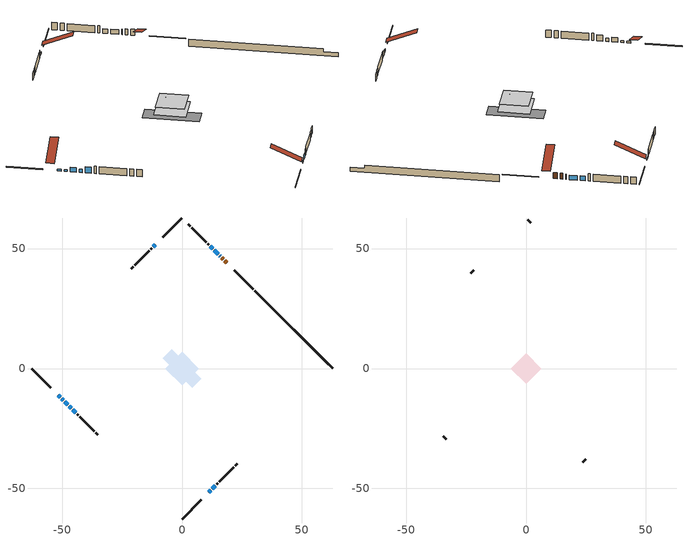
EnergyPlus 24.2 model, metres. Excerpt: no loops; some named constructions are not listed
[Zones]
conditioned space
 floor adiabatic (AdiabaticFloorConstruction): -6.95,0 0,6.95 6.95,0 0,-6.95 z0.76
 floor foundation (Slab1 construction): -8.08,4.29 -4.29,8.08 8.08,-4.29 4.29,-8.08 z-1.68
 wall outside (RimJoist1 construction): 0,-62.72 7.92,-54.79 / -62.72,0 -54.79,-7.92 / 0,62.72 -7.92,54.79 / 29.73,32.99 21.81,40.91 z0.76:1.06
 wall outside (AdiabaticWallConstruction 1): 18.67,44.04 17.85,44.87 / 17.19,45.52 16.58,46.13 z0.76:2.79
 wall outside (AdiabaticWallConstruction): 15.93,46.79 15.82,46.9 z0.76:2.59; -11.06,51.66 -12.03,50.68 / 11.06,-51.66 11.92,-50.79 / -51.66,-11.06 -50.79,-11.92 / -50.14,-12.58 -49.49,-13.23 z0.76:1.37; 15.16,47.55 13.44,49.28 / 12.78,49.93 11.7,51.01 / -48.83,-13.88 -47.54,-15.18 / 12.58,-50.14 13.87,-48.84 z0.76:2.28; -46.88,-15.83 -46.16,-16.55 z0.76:1.83; -45.51,-17.21 -44.21,-18.5 z0.76:2.79
 wall outside (Wall1 construction): 14.53,-48.19 14.9,-47.81 / -43.56,-19.16 -43.19,-19.53 / -12.69,50.03 -13.06,49.66 / 11.05,51.67 10.68,52.04 z0.76:3.2
 wall outside (Wall2 construction): 15.56,-47.16 21.51,-41.2 / -42.53,-20.19 -36.57,-26.14 / -13.72,49 -19.67,43.04 / 10.02,52.7 4.06,58.65 z0.76:3.2
 wall outside (Wall3 construction): 22.17,-40.55 23.03,-39.68 / -35.92,-26.8 -35.05,-27.66 / -20.33,42.39 -21.19,41.52 / 3.41,59.31 2.54,60.17 z0.76:3.2
 wall foundation (FoundationWall1 construction): 30.39,32.33,-1.68 30.39,32.33,0.76 59.48,3.23,0.76 59.48,3.23,-0.25 62.72,0,-0.25 62.72,0,-1.68
 window (WindowConstruction 6): 15.93,46.79 15.82,46.9 z0.76:2.59
 window (WindowConstruction 7): -11.06,51.66 -12.03,50.69 z0.76:1.37
 window (WindowConstruction 8): 11.06,-51.66 11.92,-50.79 z0.76:1.37
 window (WindowConstruction 9): -51.66,-11.06 -50.79,-11.92 z0.76:1.37
 window (WindowConstruction 10): -50.14,-12.58 -49.49,-13.23 z0.76:1.37
 window (WindowConstruction): 15.16,47.55 13.44,49.28 z0.76:2.28
 window (WindowConstruction 1): 12.78,49.93 11.7,51.01 z0.76:2.28
 window (WindowConstruction 2): -48.83,-13.88 -47.54,-15.18 z0.76:2.28
 window (WindowConstruction 3): -46.88,-15.83 -46.16,-16.55 z0.76:1.83
 window (WindowConstruction 4): -45.51,-17.21 -44.21,-18.5 z0.76:2.79
 window (WindowConstruction 5): 12.58,-50.14 13.87,-48.84 z0.76:2.28
 door (Door): 18.67,44.05 17.85,44.87 z0.76:2.79
 door (Door 1): 17.19,45.52 16.58,46.13 z0.76:2.79
 ceiling adiabatic (AdiabaticFloorConstruction): 0,-6.95 6.95,0 0,6.95 -6.95,0 z0.76
attic - vented
 floor to conditioned space (Floor1 construction Reversed): -6.28,0 0,6.28 6.28,0 0,-6.28 z3.2
 floor to conditioned space (Floor2 construction Reversed): -3.17,0 0,3.17 3.17,0 0,-3.17 z3.2
 wall outside (Wall4 construction): 23.69,-39.02 24.92,-37.8 / -34.4,-28.32 -33.17,-29.55 / -21.85,40.87 -23.08,39.64 / 1.89,60.83 0.66,62.06 z0.76:3.2
 roof outside (Roof1 construction): 10.4,-52.31,3.2 3.66,-45.57,7.17 1.84,-47.4,7.17 8.58,-54.14,3.2; -52.31,-10.4,3.2 -45.57,-3.66,7.17 -47.4,-1.84,7.17 -54.14,-8.58,3.2; -10.4,52.31,3.2 -3.66,45.57,7.17 -1.84,47.4,7.17 -8.58,54.14,3.2; 19.33,43.39,3.2 12.59,36.65,7.17 14.41,34.82,7.17 21.15,41.56,3.2
[Material] Roughness=Rough; Thermal Absorptance=0.9
Name | Thickness {m} | Conductivity {W/m-K} | Density {kg/m3} | Specific Heat {J/kg-K} | Solar Absorptance | Visible Absorptance
ceiling loosefill ins | 0.169333 | 0.0480833 | 16.02 | 1046.75 | 0.7 | 0.7
ceiling stud and cavity | 0.1397 | 0.330568 | 65.682 | 1177.47 | 0.7 | 0.7
ceiling stud and cavity 1 | 0.1397 | 0.100427 | 65.682 | 1177.47 | 0.7 | 0.7
gypsum board | 0.0127 | 0.160291 | 801 | 837.4 | 0.6 | 0.6
[Construction]
Floor1 construction: ceiling loosefill ins, ceiling stud and cavity, gypsum board
Floor2 construction: ceiling loosefill ins, ceiling stud and cavity 1, gypsum board
[EnergyManagementSystem:OutputVariable] Type of Data in Variable=Summed; Update Frequency=ZoneTimestep
Name | EMS Variable | EMS Program or Subroutine | Units
loads_htg_tot_peakload_outvar; loads_htg_tot_annual_outvar; Energy Management System Output Variable 1; Energy Management System Output Variable 45 | loads_htg_tot | total_loads_program | J
loads_clg_tot_peakload_outvar; loads_clg_tot_annual_outvar; Energy Management System Output Variable 2; Energy Management System Output Variable 46 | loads_clg_tot | total_loads_program | J
htg_unmet_hours_annual_outvar; Energy Management System Output Variable 3 | htg_unmet_hours | unmet_hours_program | hr
clg_unmet_hours_annual_outvar; Energy Management System Output Variable 4 | clg_unmet_hours | unmet_hours_program | hr
loads_htg_roofs_annual_outvar; Energy Management System Output Variable 5 | loads_htg_roofs | component_loads_program | J
loads_htg_ceilings_annual_outvar; Energy Management System Output Variable 6 | loads_htg_ceilings | component_loads_program | J
loads_htg_walls_annual_outvar; Energy Management System Output Variable 7 | loads_htg_walls | component_loads_program | J
loads_htg_rim_joists_annual_outvar; Energy Management System Output Variable 8 | loads_htg_rim_joists | component_loads_program | J
loads_htg_foundation_walls_annual_outvar; Energy Management System Output Variable 9 | loads_htg_foundation_walls | component_loads_program | J
loads_htg_doors_annual_outvar; Energy Management System Output Variable 10 | loads_htg_doors | component_loads_program | J
loads_htg_windows_conduction_annual_outvar; Energy Management System Output Variable 11 | loads_htg_windows_conduction | component_loads_program | J
loads_htg_windows_solar_annual_outvar; Energy Management System Output Variable 12 | loads_htg_windows_solar | component_loads_program | J
loads_htg_skylights_conduction_annual_outvar; Energy Management System Output Variable 13 | loads_htg_skylights_conduction | component_loads_program | J
loads_htg_skylights_solar_annual_outvar; Energy Management System Output Variable 14 | loads_htg_skylights_solar | component_loads_program | J
loads_htg_floors_annual_outvar; Energy Management System Output Variable 15 | loads_htg_floors | component_loads_program | J
loads_htg_slabs_annual_outvar; Energy Management System Output Variable 16 | loads_htg_slabs | component_loads_program | J
loads_htg_internal_mass_annual_outvar; Energy Management System Output Variable 17 | loads_htg_internal_mass | component_loads_program | J
loads_htg_infil_annual_outvar; Energy Management System Output Variable 18 | loads_htg_infil | component_loads_program | J
loads_htg_natvent_annual_outvar; Energy Management System Output Variable 19 | loads_htg_natvent | component_loads_program | J
loads_htg_mechvent_annual_outvar; Energy Management System Output Variable 20 | loads_htg_mechvent | component_loads_program | J
loads_htg_whf_annual_outvar; Energy Management System Output Variable 21 | loads_htg_whf | component_loads_program | J
loads_htg_ducts_annual_outvar; Energy Management System Output Variable 22 | loads_htg_ducts | component_loads_program | J
loads_htg_intgains_annual_outvar; Energy Management System Output Variable 23 | loads_htg_intgains | component_loads_program | J
loads_htg_lighting_annual_outvar; Energy Management System Output Variable 24 | loads_htg_lighting | component_loads_program | J
loads_clg_roofs_annual_outvar; Energy Management System Output Variable 25 | loads_clg_roofs | component_loads_program | J
loads_clg_ceilings_annual_outvar; Energy Management System Output Variable 26 | loads_clg_ceilings | component_loads_program | J
loads_clg_walls_annual_outvar; Energy Management System Output Variable 27 | loads_clg_walls | component_loads_program | J
loads_clg_rim_joists_annual_outvar; Energy Management System Output Variable 28 | loads_clg_rim_joists | component_loads_program | J
loads_clg_foundation_walls_annual_outvar; Energy Management System Output Variable 29 | loads_clg_foundation_walls | component_loads_program | J
loads_clg_doors_annual_outvar; Energy Management System Output Variable 30 | loads_clg_doors | component_loads_program | J
loads_clg_windows_conduction_annual_outvar; Energy Management System Output Variable 31 | loads_clg_windows_conduction | component_loads_program | J
loads_clg_windows_solar_annual_outvar; Energy Management System Output Variable 32 | loads_clg_windows_solar | component_loads_program | J
loads_clg_skylights_conduction_annual_outvar; Energy Management System Output Variable 33 | loads_clg_skylights_conduction | component_loads_program | J
loads_clg_skylights_solar_annual_outvar; Energy Management System Output Variable 34 | loads_clg_skylights_solar | component_loads_program | J
loads_clg_floors_annual_outvar; Energy Management System Output Variable 35 | loads_clg_floors | component_loads_program | J
loads_clg_slabs_annual_outvar; Energy Management System Output Variable 36 | loads_clg_slabs | component_loads_program | J
loads_clg_internal_mass_annual_outvar; Energy Management System Output Variable 37 | loads_clg_internal_mass | component_loads_program | J
loads_clg_infil_annual_outvar; Energy Management System Output Variable 38 | loads_clg_infil | component_loads_program | J
loads_clg_natvent_annual_outvar; Energy Management System Output Variable 39 | loads_clg_natvent | component_loads_program | J
loads_clg_mechvent_annual_outvar; Energy Management System Output Variable 40 | loads_clg_mechvent | component_loads_program | J
loads_clg_whf_annual_outvar; Energy Management System Output Variable 41 | loads_clg_whf | component_loads_program | J
loads_clg_ducts_annual_outvar; Energy Management System Output Variable 42 | loads_clg_ducts | component_loads_program | J
loads_clg_intgains_annual_outvar; Energy Management System Output Variable 43 | loads_clg_intgains | component_loads_program | J
loads_clg_lighting_annual_outvar; Energy Management System Output Variable 44 | loads_clg_lighting | component_loads_program | J
[Schedule:Day:Interval]
interior lighting schedule day: No, 01:00, 0.108182, 04:00, 0.0901515, 05:00, 0.0991667, 06:00, 0.162273, 07:00, 0.270455, 08:00, 0.342576, 10:00, 0.369621, 11:00, 0.351591, 12:00, 0.333561, 13:00, 0.324545, 14:00, 0.31553, 15:00, 0.333561, 16:00, 0.369621, 17:00, 0.450758, 18:00, 0.585985, 19:00, 0.775303, 20:00, 0.955606, 21:00, 0.991667, 22:00, 0.712197, 23:00, 0.360606, 24:00, 0.162273
interior lighting schedule day 1: No, 01:00, 0.100909, 04:00, 0.0840909, 05:00, 0.0925, 06:00, 0.151364, 07:00, 0.252273, 08:00, 0.319545, 10:00, 0.344773, 11:00, 0.327955, 12:00, 0.311136, 13:00, 0.302727, 14:00, 0.294318, 15:00, 0.311136, 16:00, 0.344773, 17:00, 0.420455, 18:00, 0.546591, 19:00, 0.723182, 20:00, 0.891364, 21:00, 0.925, 22:00, 0.664318, 23:00, 0.336364, 24:00, 0.151364
interior lighting schedule day 2: No, 01:00, 0.0927273, 04:00, 0.0772727, 05:00, 0.085, 06:00, 0.139091, 07:00, 0.231818, 08:00, 0.293636, 10:00, 0.316818, 11:00, 0.301364, 12:00, 0.285909, 13:00, 0.278182, 14:00, 0.270455, 15:00, 0.285909, 16:00, 0.316818, 17:00, 0.386364, 18:00, 0.502273, 19:00, 0.664545, 20:00, 0.819091, 21:00, 0.85, 22:00, 0.610455, 23:00, 0.309091, 24:00, 0.139091
interior lighting schedule day 3: No, 01:00, 0.0845455, 04:00, 0.0704545, 05:00, 0.0775, 06:00, 0.126818, 07:00, 0.211364, 08:00, 0.267727, 10:00, 0.288864, 11:00, 0.274773, 12:00, 0.260682, 13:00, 0.253636, 14:00, 0.246591, 15:00, 0.260682, 16:00, 0.288864, 17:00, 0.352273, 18:00, 0.457955, 19:00, 0.605909, 20:00, 0.746818, 21:00, 0.775, 22:00, 0.556591, 23:00, 0.281818, 24:00, 0.126818
interior lighting schedule day 4: No, 01:00, 0.0763636, 04:00, 0.0636364, 05:00, 0.07, 06:00, 0.114545, 07:00, 0.190909, 08:00, 0.241818, 10:00, 0.260909, 11:00, 0.248182, 12:00, 0.235455, 13:00, 0.229091, 14:00, 0.222727, 15:00, 0.235455, 16:00, 0.260909, 17:00, 0.318182, 18:00, 0.413636, 19:00, 0.547273, 20:00, 0.674545, 21:00, 0.7, 22:00, 0.502727, 23:00, 0.254545, 24:00, 0.114545
interior lighting schedule day 5: No, 01:00, 0.0727273, 04:00, 0.0606061, 05:00, 0.0666667, 06:00, 0.109091, 07:00, 0.181818, 08:00, 0.230303, 10:00, 0.248485, 11:00, 0.236364, 12:00, 0.224242, 13:00, 0.218182, 14:00, 0.212121, 15:00, 0.224242, 16:00, 0.248485, 17:00, 0.30303, 18:00, 0.393939, 19:00, 0.521212, 20:00, 0.642424, 21:00, 0.666667, 22:00, 0.478788, 23:00, 0.242424, 24:00, 0.109091
interior lighting schedule day 6: No, 01:00, 0.0745455, 04:00, 0.0621212, 05:00, 0.0683333, 06:00, 0.111818, 07:00, 0.186364, 08:00, 0.236061, 10:00, 0.254697, 11:00, 0.242273, 12:00, 0.229848, 13:00, 0.223636, 14:00, 0.217424, 15:00, 0.229848, 16:00, 0.254697, 17:00, 0.310606, 18:00, 0.403788, 19:00, 0.534242, 20:00, 0.658485, 21:00, 0.683333, 22:00, 0.490758, 23:00, 0.248485, 24:00, 0.111818
interior lighting schedule day 7: No, 01:00, 0.08, 04:00, 0.0666667, 05:00, 0.0733333, 06:00, 0.12, 07:00, 0.2, 08:00, 0.253333, 10:00, 0.273333, 11:00, 0.26, 12:00, 0.246667, 13:00, 0.24, 14:00, 0.233333, 15:00, 0.246667, 16:00, 0.273333, 17:00, 0.333333, 18:00, 0.433333, 19:00, 0.573333, 20:00, 0.706667, 21:00, 0.733333, 22:00, 0.526667, 23:00, 0.266667, 24:00, 0.12
interior lighting schedule day 8: No, 01:00, 0.0890909, 04:00, 0.0742424, 05:00, 0.0816667, 06:00, 0.133636, 07:00, 0.222727, 08:00, 0.282121, 10:00, 0.304394, 11:00, 0.289545, 12:00, 0.274697, 13:00, 0.267273, 14:00, 0.259848, 15:00, 0.274697, 16:00, 0.304394, 17:00, 0.371212, 18:00, 0.482576, 19:00, 0.638485, 20:00, 0.78697, 21:00, 0.816667, 22:00, 0.586515, 23:00, 0.29697, 24:00, 0.133636
interior lighting schedule day 9: No, 01:00, 0.0972727, 04:00, 0.0810606, 05:00, 0.0891667, 06:00, 0.145909, 07:00, 0.243182, 08:00, 0.30803, 10:00, 0.332348, 11:00, 0.316136, 12:00, 0.299924, 13:00, 0.291818, 14:00, 0.283712, 15:00, 0.299924, 16:00, 0.332348, 17:00, 0.405303, 18:00, 0.526894, 19:00, 0.697121, 20:00, 0.859242, 21:00, 0.891667, 22:00, 0.640379, 23:00, 0.324242, 24:00, 0.145909
interior lighting schedule day 10: No, 01:00, 0.105455, 04:00, 0.0878788, 05:00, 0.0966667, 06:00, 0.158182, 07:00, 0.263636, 08:00, 0.333939, 10:00, 0.360303, 11:00, 0.342727, 12:00, 0.325152, 13:00, 0.316364, 14:00, 0.307576, 15:00, 0.325152, 16:00, 0.360303, 17:00, 0.439394, 18:00, 0.571212, 19:00, 0.755758, 20:00, 0.931515, 21:00, 0.966667, 22:00, 0.694242, 23:00, 0.351515, 24:00, 0.158182
interior lighting schedule day 11: No, 01:00, 0.109091, 04:00, 0.0909091, 05:00, 0.1, 06:00, 0.163636, 07:00, 0.272727, 08:00, 0.345455, 10:00, 0.372727, 11:00, 0.354545, 12:00, 0.336364, 13:00, 0.327273, 14:00, 0.318182, 15:00, 0.336364, 16:00, 0.372727, 17:00, 0.454545, 18:00, 0.590909, 19:00, 0.781818, 20:00, 0.963636, 21:00, 1, 22:00, 0.718182, 23:00, 0.363636, 24:00, 0.163636
interior lighting schedule default day; occupants schedule default day; clothes dryer schedule default day; cooking range schedule default day; mech vent bath fan 0 schedule default day; mech vent range fan 0 schedule default day; misc plug loads schedule default day; general water use schedule default day; clothes dryer exhaust 0 schedule default day; cooling season schedule day; cooling season schedule day 2; cooling season schedule default day; exterior lighting schedule default day; natural vent schedule default day: No, 24:00, 0
occupants schedule day: No, 05:00, 0.426829, 06:00, 0.719512, 07:00, 1, 08:00, 0.670732, 09:00, 0.329268, 14:00, 0.170732, 15:00, 0.231707, 16:00, 0.329268, 17:00, 0.5, 18:00, 0.670732, 19:00, 0.829268, 21:00, 1, 22:00, 0.853659, 23:00, 0.646341, 24:00, 0.426829
clothes dryer schedule day; clothes dryer exhaust 0 schedule day: No, 01:00, 0.123457, 02:00, 0.0740741, 03:00, 0.0493827, 04:00, 0.0246914, 05:00, 0.0493827, 06:00, 0.0740741, 07:00, 0.197531, 08:00, 0.395062, 09:00, 0.592593, 10:00, 0.839506, 11:00, 0.962963, 12:00, 1, 13:00, 0.91358, 14:00, 0.82716, 15:00, 0.716049, 16:00, 0.753086, 17:00, 0.679012, 18:00, 0.666667, 20:00, 0.62963, 21:00, 0.641975, 22:00, 0.666667, 23:00, 0.54321, 24:00, 0.296296
cooking range schedule day: No, 05:00, 0.0597015, 06:00, 0.11194, 07:00, 0.171642, 08:00, 0.291045, 11:00, 0.343284, 12:00, 0.402985, 13:00, 0.462687, 14:00, 0.343284, 15:00, 0.291045, 16:00, 0.402985, 17:00, 0.567164, 18:00, 1, 19:00, 0.850746, 20:00, 0.432836, 21:00, 0.291045, 22:00, 0.231343, 23:00, 0.171642, 24:00, 0.11194
mech vent bath fan 0 schedule day: No, 07:00, 0, 08:00, 1, 09:00, 0.2, 24:00, 0
mech vent range fan 0 schedule day: No, 18:00, 0, 19:00, 1, 20:00, 0.2, 24:00, 0
misc plug loads schedule day: No, 06:00, 0.705882, 07:00, 0.745098, 08:00, 0.803922, 15:00, 0.823529, 16:00, 0.862745, 17:00, 0.921569, 18:00, 0.980392, 19:00, 1, 20:00, 0.980392, 21:00, 0.941176, 22:00, 0.862745, 23:00, 0.784314, 24:00, 0.72549
general water use schedule day: No, 01:00, 0.315068, 03:00, 0.287671, 04:00, 0.342466, 05:00, 0.369863, 06:00, 0.520548, 07:00, 0.60274, 08:00, 0.534247, 10:00, 0.506849, 11:00, 0.465753, 14:00, 0.479452, 15:00, 0.534247, 16:00, 0.589041, 17:00, 0.69863, 18:00, 0.876712, 19:00, 0.890411, 20:00, 0.986301, 21:00, 1, 22:00, 0.863014, 23:00, 0.616438, 24:00, 0.465753
cooling season schedule day 1: No, 24:00, 1
exterior lighting schedule day: No, 01:00, 0.566667, 03:00, 0.524167, 05:00, 0.495833, 06:00, 0.5525, 07:00, 0.623333, 08:00, 0.580833, 09:00, 0.439167, 10:00, 0.354167, 12:00, 0.34, 13:00, 0.354167, 14:00, 0.396667, 15:00, 0.425, 16:00, 0.495833, 17:00, 0.623333, 18:00, 0.793333, 19:00, 0.906667, 20:00, 0.963333, 21:00, 0.991667, 22:00, 0.920833, 23:00, 0.793333, 24:00, 0.665833
exterior lighting schedule day 1: No, 01:00, 0.528571, 03:00, 0.488929, 05:00, 0.4625, 06:00, 0.515357, 07:00, 0.581429, 08:00, 0.541786, 09:00, 0.409643, 10:00, 0.330357, 12:00, 0.317143, 13:00, 0.330357, 14:00, 0.37, 15:00, 0.396429, 16:00, 0.4625, 17:00, 0.581429, 18:00, 0.74, 19:00, 0.845714, 20:00, 0.898571, 21:00, 0.925, 22:00, 0.858929, 23:00, 0.74, 24:00, 0.621071
exterior lighting schedule day 10: No, 01:00, 0.552381, 03:00, 0.510952, 05:00, 0.483333, 06:00, 0.538571, 07:00, 0.607619, 08:00, 0.56619, 09:00, 0.428095, 10:00, 0.345238, 12:00, 0.331429, 13:00, 0.345238, 14:00, 0.386667, 15:00, 0.414286, 16:00, 0.483333, 17:00, 0.607619, 18:00, 0.773333, 19:00, 0.88381, 20:00, 0.939048, 21:00, 0.966667, 22:00, 0.897619, 23:00, 0.773333, 24:00, 0.649048
exterior lighting schedule day 11: No, 01:00, 0.571429, 03:00, 0.528571, 05:00, 0.5, 06:00, 0.557143, 07:00, 0.628571, 08:00, 0.585714, 09:00, 0.442857, 10:00, 0.357143, 12:00, 0.342857, 13:00, 0.357143, 14:00, 0.4, 15:00, 0.428571, 16:00, 0.5, 17:00, 0.628571, 18:00, 0.8, 19:00, 0.914286, 20:00, 0.971429, 21:00, 1, 22:00, 0.928571, 23:00, 0.8, 24:00, 0.671429
exterior lighting schedule day 2: No, 01:00, 0.485714, 03:00, 0.449286, 05:00, 0.425, 06:00, 0.473571, 07:00, 0.534286, 08:00, 0.497857, 09:00, 0.376429, 10:00, 0.303571, 12:00, 0.291429, 13:00, 0.303571, 14:00, 0.34, 15:00, 0.364286, 16:00, 0.425, 17:00, 0.534286, 18:00, 0.68, 19:00, 0.777143, 20:00, 0.825714, 21:00, 0.85, 22:00, 0.789286, 23:00, 0.68, 24:00, 0.570714
exterior lighting schedule day 3: No, 01:00, 0.442857, 03:00, 0.409643, 05:00, 0.3875, 06:00, 0.431786, 07:00, 0.487143, 08:00, 0.453929, 09:00, 0.343214, 10:00, 0.276786, 12:00, 0.265714, 13:00, 0.276786, 14:00, 0.31, 15:00, 0.332143, 16:00, 0.3875, 17:00, 0.487143, 18:00, 0.62, 19:00, 0.708571, 20:00, 0.752857, 21:00, 0.775, 22:00, 0.719643, 23:00, 0.62, 24:00, 0.520357
exterior lighting schedule day 4: No, 01:00, 0.4, 03:00, 0.37, 05:00, 0.35, 06:00, 0.39, 07:00, 0.44, 08:00, 0.41, 09:00, 0.31, 10:00, 0.25, 12:00, 0.24, 13:00, 0.25, 14:00, 0.28, 15:00, 0.3, 16:00, 0.35, 17:00, 0.44, 18:00, 0.56, 19:00, 0.64, 20:00, 0.68, 21:00, 0.7, 22:00, 0.65, 23:00, 0.56, 24:00, 0.47
exterior lighting schedule day 5: No, 01:00, 0.380952, 03:00, 0.352381, 05:00, 0.333333, 06:00, 0.371429, 07:00, 0.419048, 08:00, 0.390476, 09:00, 0.295238, 10:00, 0.238095, 12:00, 0.228571, 13:00, 0.238095, 14:00, 0.266667, 15:00, 0.285714, 16:00, 0.333333, 17:00, 0.419048, 18:00, 0.533333, 19:00, 0.609524, 20:00, 0.647619, 21:00, 0.666667, 22:00, 0.619048, 23:00, 0.533333, 24:00, 0.447619
exterior lighting schedule day 6: No, 01:00, 0.390476, 03:00, 0.36119, 05:00, 0.341667, 06:00, 0.380714, 07:00, 0.429524, 08:00, 0.400238, 09:00, 0.302619, 10:00, 0.244048, 12:00, 0.234286, 13:00, 0.244048, 14:00, 0.273333, 15:00, 0.292857, 16:00, 0.341667, 17:00, 0.429524, 18:00, 0.546667, 19:00, 0.624762, 20:00, 0.66381, 21:00, 0.683333, 22:00, 0.634524, 23:00, 0.546667, 24:00, 0.45881
exterior lighting schedule day 7: No, 01:00, 0.419048, 03:00, 0.387619, 05:00, 0.366667, 06:00, 0.408571, 07:00, 0.460952, 08:00, 0.429524, 09:00, 0.324762, 10:00, 0.261905, 12:00, 0.251429, 13:00, 0.261905, 14:00, 0.293333, 15:00, 0.314286, 16:00, 0.366667, 17:00, 0.460952, 18:00, 0.586667, 19:00, 0.670476, 20:00, 0.712381, 21:00, 0.733333, 22:00, 0.680952, 23:00, 0.586667, 24:00, 0.492381
exterior lighting schedule day 8: No, 01:00, 0.466667, 03:00, 0.431667, 05:00, 0.408333, 06:00, 0.455, 07:00, 0.513333, 08:00, 0.478333, 09:00, 0.361667, 10:00, 0.291667, 12:00, 0.28, 13:00, 0.291667, 14:00, 0.326667, 15:00, 0.35, 16:00, 0.408333, 17:00, 0.513333, 18:00, 0.653333, 19:00, 0.746667, 20:00, 0.793333, 21:00, 0.816667, 22:00, 0.758333, 23:00, 0.653333, 24:00, 0.548333
exterior lighting schedule day 9: No, 01:00, 0.509524, 03:00, 0.47131, 05:00, 0.445833, 06:00, 0.496786, 07:00, 0.560476, 08:00, 0.522262, 09:00, 0.394881, 10:00, 0.318452, 12:00, 0.305714, 13:00, 0.318452, 14:00, 0.356667, 15:00, 0.382143, 16:00, 0.445833, 17:00, 0.560476, 18:00, 0.713333, 19:00, 0.815238, 20:00, 0.86619, 21:00, 0.891667, 22:00, 0.827976, 23:00, 0.713333, 24:00, 0.59869
[Schedule:Week:Daily]
clothes dryer exhaust 0 schedule Week Rule - Jan1-Dec31: clothes dryer exhaust 0 schedule day, clothes dryer exhaust 0 schedule day, clothes dryer exhaust 0 schedule day, clothes dryer exhaust 0 schedule day, clothes dryer exhaust 0 schedule day, clothes dryer exhaust 0 schedule day, clothes dryer exhaust 0 schedule day, clothes dryer exhaust 0 schedule default day, clothes dryer exhaust 0 schedule default day, clothes dryer exhaust 0 schedule default day, clothes dryer exhaust 0 schedule default day, clothes dryer exhaust 0 schedule default day
cooling season schedule Week Rule - Jan1-May26: cooling season schedule day, cooling season schedule day, cooling season schedule day, cooling season schedule day, cooling season schedule day, cooling season schedule day, cooling season schedule day, cooling season schedule default day, cooling season schedule default day, cooling season schedule default day, cooling season schedule default day, cooling season schedule default day
cooling season schedule Week Rule - May27-Jun2: cooling season schedule day, cooling season schedule day, cooling season schedule day, cooling season schedule day, cooling season schedule day, cooling season schedule day 1, cooling season schedule day 1, cooling season schedule default day, cooling season schedule default day, cooling season schedule default day, cooling season schedule default day, cooling season schedule default day
cooling season schedule Week Rule - Jun3-Aug25: cooling season schedule day 1, cooling season schedule day 1, cooling season schedule day 1, cooling season schedule day 1, cooling season schedule day 1, cooling season schedule day 1, cooling season schedule day 1, cooling season schedule default day, cooling season schedule default day, cooling season schedule default day, cooling season schedule default day, cooling season schedule default day
cooling season schedule Week Rule - Aug26-Sep1: cooling season schedule day 1, cooling season schedule day 1, cooling season schedule day 1, cooling season schedule day 1, cooling season schedule day 1, cooling season schedule day 1, cooling season schedule day 2, cooling season schedule default day, cooling season schedule default day, cooling season schedule default day, cooling season schedule default day, cooling season schedule default day
cooling season schedule Week Rule - Sep2-Dec31: cooling season schedule day 2, cooling season schedule day 2, cooling season schedule day 2, cooling season schedule day 2, cooling season schedule day 2, cooling season schedule day 2, cooling season schedule day 2, cooling season schedule default day, cooling season schedule default day, cooling season schedule default day, cooling season schedule default day, cooling season schedule default day
exterior lighting schedule Week Rule - Oct28-Nov3: exterior lighting schedule day 9, exterior lighting schedule day 9, exterior lighting schedule day 9, exterior lighting schedule day 9, exterior lighting schedule day 10, exterior lighting schedule day 10, exterior lighting schedule day 10, exterior lighting schedule default day, exterior lighting schedule default day, exterior lighting schedule default day, exterior lighting schedule default day, exterior lighting schedule default day
exterior lighting schedule Week Rule - Nov4-Nov24: exterior lighting schedule day 10, exterior lighting schedule day 10, exterior lighting schedule day 10, exterior lighting schedule day 10, exterior lighting schedule day 10, exterior lighting schedule day 10, exterior lighting schedule day 10, exterior lighting schedule default day, exterior lighting schedule default day, exterior lighting schedule default day, exterior lighting schedule default day, exterior lighting schedule default day
exterior lighting schedule Week Rule - Nov25-Dec1: exterior lighting schedule day 10, exterior lighting schedule day 10, exterior lighting schedule day 10, exterior lighting schedule day 10, exterior lighting schedule day 10, exterior lighting schedule day 10, exterior lighting schedule day 11, exterior lighting schedule default day, exterior lighting schedule default day, exterior lighting schedule default day, exterior lighting schedule default day, exterior lighting schedule default day
exterior lighting schedule Week Rule - Dec2-Dec31: exterior lighting schedule day 11, exterior lighting schedule day 11, exterior lighting schedule day 11, exterior lighting schedule day 11, exterior lighting schedule day 11, exterior lighting schedule day 11, exterior lighting schedule day 11, exterior lighting schedule default day, exterior lighting schedule default day, exterior lighting schedule default day, exterior lighting schedule default day, exterior lighting schedule default day
natural vent schedule Week Rule - Jan1-Dec31: natural vent schedule default day, natural vent schedule default day, natural vent schedule default day, natural vent schedule default day, natural vent schedule default day, natural vent schedule default day, natural vent schedule default day, natural vent schedule default day, natural vent schedule default day, natural vent schedule default day, natural vent schedule default day, natural vent schedule default day
[Schedule:Year]
clothes dryer exhaust 0 schedule: clothes dryer exhaust 0 schedule Week Rule - Jan1-Dec31, 1, 1, 12, 31
cooling season schedule: cooling season schedule Week Rule - Jan1-May26, 1, 1, 5, 26, cooling season schedule Week Rule - May27-Jun2, 5, 27, 6, 2, cooling season schedule Week Rule - Jun3-Aug25, 6, 3, 8, 25, cooling season schedule Week Rule - Aug26-Sep1, 8, 26, 9, 1, cooling season schedule Week Rule - Sep2-Dec31, 9, 2, 12, 31
natural vent schedule: natural vent schedule Week Rule - Jan1-Dec31, 1, 1, 12, 31
